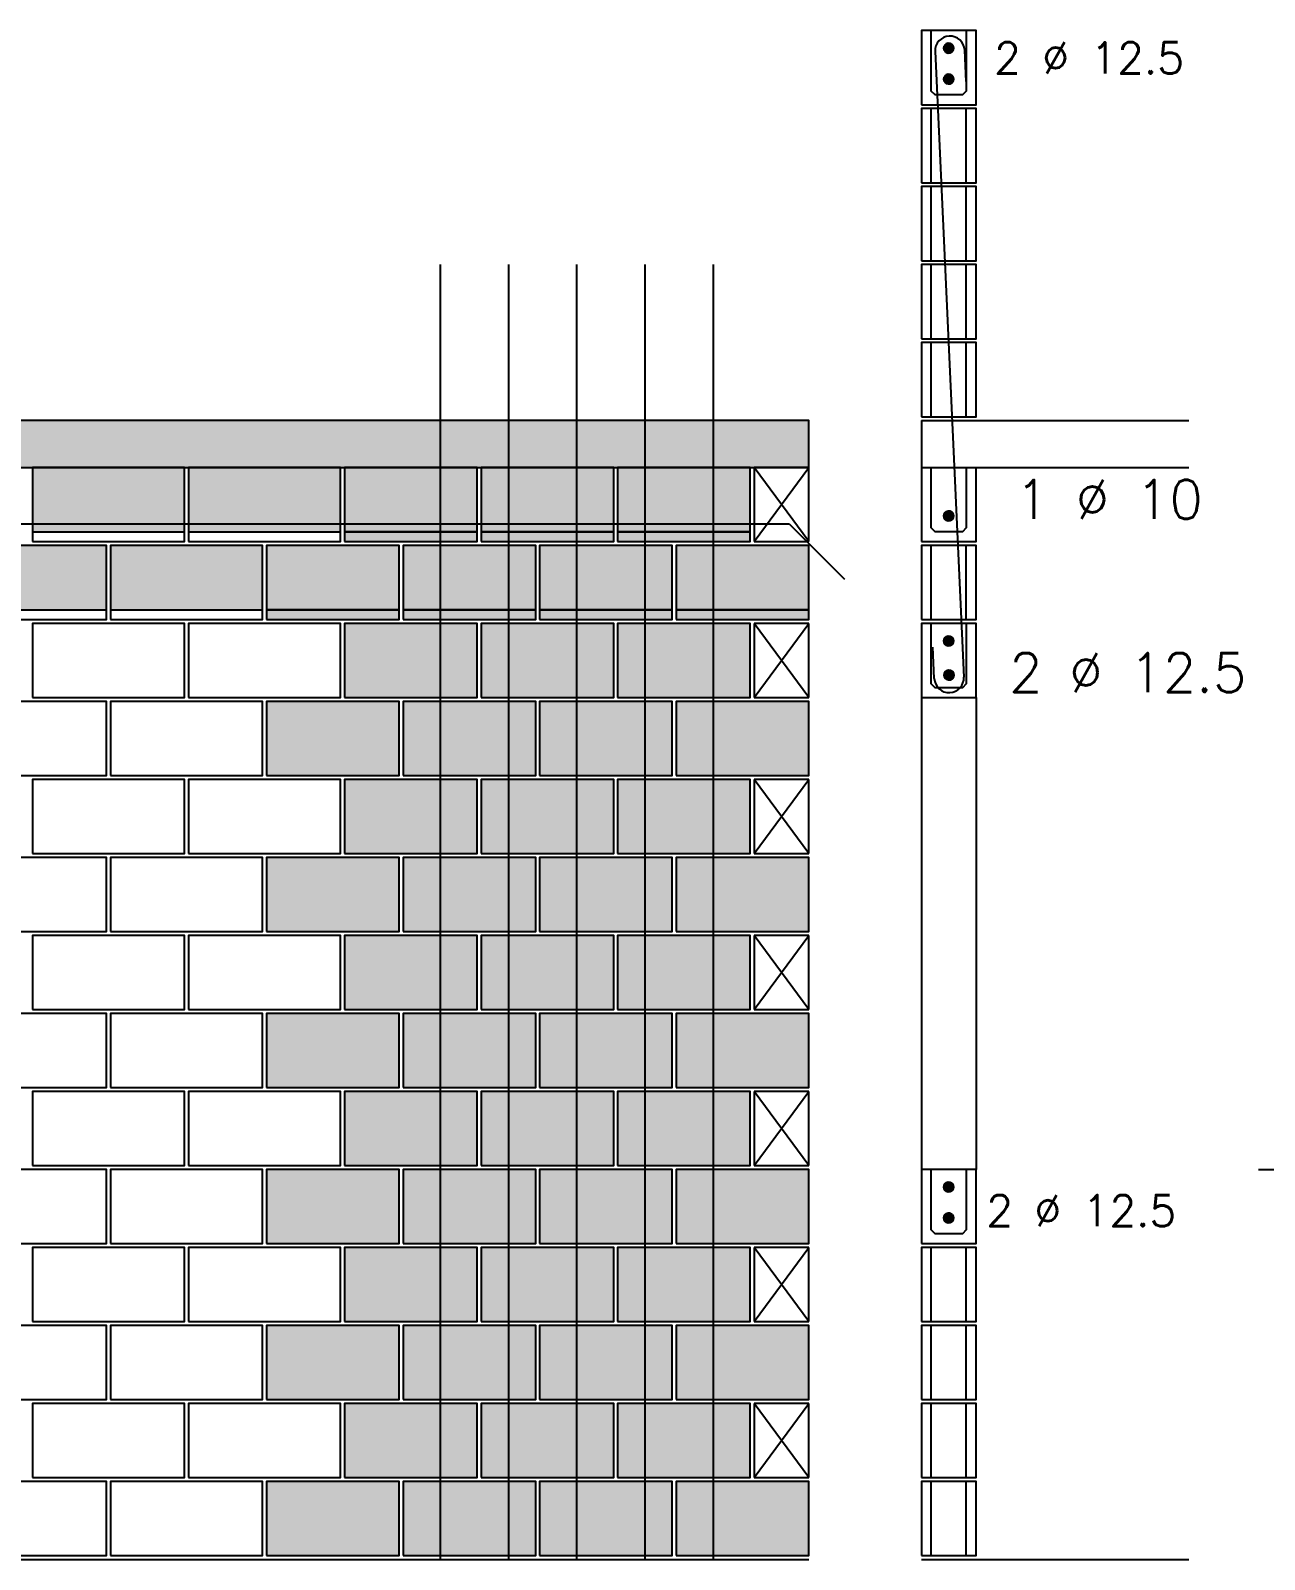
# Model space of a CAD drawing. Extents: x -1.9 to 86, y -1.5 to 61.
# Drawn here: x 24.58 to 30.91, y 47.85 to 55.69 of the extents above; entities that cross this region are included whole.
import ezdxf

# ---------------------------------------------------------------- set-up
doc = ezdxf.new("R2010")
doc.units = 0
doc.header["$MEASUREMENT"] = 0
for name, color, linetype in [('PENA_01', 1, 'CONTINUOUS'), ('PENA_02', 2, 'CONTINUOUS'), ('PENA_03', 3, 'CONTINUOUS'), ('PENA_05', 5, 'CONTINUOUS'), ('PENA_09', 254, 'CONTINUOUS'), ('PENA_11', 252, 'CONTINUOUS'), ('PENA_21', 100, 'CONTINUOUS')]:
    doc.layers.add(name, color=color, linetype=linetype)
doc.styles.get("Standard").update_dxf_attribs({"font": 'ROMANS.SHX'})

msp = doc.modelspace()

# ---------------------------------------------------------------- linework, layer by layer
at = {"layer": 'PENA_01', "linetype": 'Continuous'}
for p, q in [((24.589264, 53.121785), (25.369264, 53.121785)), ((25.389264, 53.121785), (26.169264, 53.121785)), ((26.189264, 53.121785), (26.869264, 53.121785)), ((26.889264, 53.121785), (27.569264, 53.121785)), ((27.589264, 53.121785), (28.269264, 53.121785)), ((24.189264, 52.721785), (24.969264, 52.721785)), ((24.989264, 52.721785), (25.769264, 52.721785)), ((25.789264, 52.721785), (26.469264, 52.721785)), ((26.489264, 52.721785), (27.169264, 52.721785)), ((27.189264, 52.721785), (27.869264, 52.721785)), ((27.889264, 52.721785), (28.569264, 52.721785))]:
    msp.add_line(p, q, dxfattribs=at)
at = {"layer": 'PENA_02', "linetype": 'Continuous'}
for p, q in [((28.569264, 53.451785), (28.289264, 53.451785)), ((28.289264, 53.451785), (28.289264, 53.071785)), ((28.569264, 53.071785), (28.569264, 53.451785)), ((28.289264, 53.071785), (28.569264, 53.071785)), ((28.569264, 52.651785), (28.289264, 52.651785)), ((28.289264, 52.651785), (28.289264, 52.271785)), ((28.569264, 52.271785), (28.569264, 52.651785)), ((28.289264, 52.271785), (28.569264, 52.271785)), ((28.569264, 51.851785), (28.289264, 51.851785)), ((28.289264, 51.851785), (28.289264, 51.471785)), ((28.569264, 51.471785), (28.569264, 51.851785)), ((28.289264, 51.471785), (28.569264, 51.471785)), ((28.569264, 51.051785), (28.289264, 51.051785)), ((28.289264, 51.051785), (28.289264, 50.671785)), ((28.569264, 50.671785), (28.569264, 51.051785)), ((28.289264, 50.671785), (28.569264, 50.671785)), ((28.569264, 50.251785), (28.289264, 50.251785)), ((28.289264, 50.251785), (28.289264, 49.871785)), ((28.569264, 49.871785), (28.569264, 50.251785)), ((28.289264, 49.871785), (28.569264, 49.871785)), ((28.569264, 49.451785), (28.289264, 49.451785)), ((28.289264, 49.451785), (28.289264, 49.071785)), ((28.569264, 49.071785), (28.569264, 49.451785)), ((28.289264, 49.071785), (28.569264, 49.071785)), ((28.569264, 48.651785), (28.289264, 48.651785)), ((28.289264, 48.651785), (28.289264, 48.271785)), ((28.569264, 48.271785), (28.569264, 48.651785)), ((28.289264, 48.271785), (28.569264, 48.271785)), ((6.789264, 47.851785), (28.569264, 47.851785))]:
    msp.add_line(p, q, dxfattribs=at)
for points in [[(6.789264, 53.451785), (28.569264, 53.451785), (28.569264, 53.691785), (6.789264, 53.691785), (6.789264, 53.451785)], [(24.589264, 53.071785), (25.369264, 53.071785), (25.369264, 53.451785), (24.589264, 53.451785), (24.589264, 53.071785)], [(25.389264, 53.071785), (26.169264, 53.071785), (26.169264, 53.451785), (25.389264, 53.451785), (25.389264, 53.071785)], [(26.189264, 53.071785), (26.869264, 53.071785), (26.869264, 53.451785), (26.189264, 53.451785), (26.189264, 53.071785)], [(26.889264, 53.071785), (27.569264, 53.071785), (27.569264, 53.451785), (26.889264, 53.451785), (26.889264, 53.071785)], [(27.589264, 53.071785), (28.269264, 53.071785), (28.269264, 53.451785), (27.589264, 53.451785), (27.589264, 53.071785)], [(24.189264, 52.671785), (24.969264, 52.671785), (24.969264, 53.051785), (24.189264, 53.051785), (24.189264, 52.671785)], [(24.989264, 52.671785), (25.769264, 52.671785), (25.769264, 53.051785), (24.989264, 53.051785), (24.989264, 52.671785)], [(25.789264, 52.671785), (26.469264, 52.671785), (26.469264, 53.051785), (25.789264, 53.051785), (25.789264, 52.671785)], [(26.489264, 52.671785), (27.169264, 52.671785), (27.169264, 53.051785), (26.489264, 53.051785), (26.489264, 52.671785)], [(27.189264, 52.671785), (27.869264, 52.671785), (27.869264, 53.051785), (27.189264, 53.051785), (27.189264, 52.671785)], [(27.889264, 52.671785), (28.569264, 52.671785), (28.569264, 53.051785), (27.889264, 53.051785), (27.889264, 52.671785)], [(24.589264, 52.271785), (25.369264, 52.271785), (25.369264, 52.651785), (24.589264, 52.651785), (24.589264, 52.271785)], [(25.389264, 52.271785), (26.169264, 52.271785), (26.169264, 52.651785), (25.389264, 52.651785), (25.389264, 52.271785)], [(26.189264, 52.271785), (26.869264, 52.271785), (26.869264, 52.651785), (26.189264, 52.651785), (26.189264, 52.271785)], [(26.889264, 52.271785), (27.569264, 52.271785), (27.569264, 52.651785), (26.889264, 52.651785), (26.889264, 52.271785)], [(27.589264, 52.271785), (28.269264, 52.271785), (28.269264, 52.651785), (27.589264, 52.651785), (27.589264, 52.271785)], [(24.189264, 51.871785), (24.969264, 51.871785), (24.969264, 52.251785), (24.189264, 52.251785), (24.189264, 51.871785)], [(24.989264, 51.871785), (25.769264, 51.871785), (25.769264, 52.251785), (24.989264, 52.251785), (24.989264, 51.871785)], [(25.789264, 51.871785), (26.469264, 51.871785), (26.469264, 52.251785), (25.789264, 52.251785), (25.789264, 51.871785)], [(26.489264, 51.871785), (27.169264, 51.871785), (27.169264, 52.251785), (26.489264, 52.251785), (26.489264, 51.871785)], [(27.189264, 51.871785), (27.869264, 51.871785), (27.869264, 52.251785), (27.189264, 52.251785), (27.189264, 51.871785)], [(27.889264, 51.871785), (28.569264, 51.871785), (28.569264, 52.251785), (27.889264, 52.251785), (27.889264, 51.871785)], [(24.589264, 51.471785), (25.369264, 51.471785), (25.369264, 51.851785), (24.589264, 51.851785), (24.589264, 51.471785)], [(25.389264, 51.471785), (26.169264, 51.471785), (26.169264, 51.851785), (25.389264, 51.851785), (25.389264, 51.471785)], [(26.189264, 51.471785), (26.869264, 51.471785), (26.869264, 51.851785), (26.189264, 51.851785), (26.189264, 51.471785)], [(26.889264, 51.471785), (27.569264, 51.471785), (27.569264, 51.851785), (26.889264, 51.851785), (26.889264, 51.471785)], [(27.589264, 51.471785), (28.269264, 51.471785), (28.269264, 51.851785), (27.589264, 51.851785), (27.589264, 51.471785)], [(24.189264, 51.071785), (24.969264, 51.071785), (24.969264, 51.451785), (24.189264, 51.451785), (24.189264, 51.071785)], [(24.989264, 51.071785), (25.769264, 51.071785), (25.769264, 51.451785), (24.989264, 51.451785), (24.989264, 51.071785)], [(25.789264, 51.071785), (26.469264, 51.071785), (26.469264, 51.451785), (25.789264, 51.451785), (25.789264, 51.071785)], [(26.489264, 51.071785), (27.169264, 51.071785), (27.169264, 51.451785), (26.489264, 51.451785), (26.489264, 51.071785)], [(27.189264, 51.071785), (27.869264, 51.071785), (27.869264, 51.451785), (27.189264, 51.451785), (27.189264, 51.071785)], [(27.889264, 51.071785), (28.569264, 51.071785), (28.569264, 51.451785), (27.889264, 51.451785), (27.889264, 51.071785)], [(24.589264, 50.671785), (25.369264, 50.671785), (25.369264, 51.051785), (24.589264, 51.051785), (24.589264, 50.671785)], [(25.389264, 50.671785), (26.169264, 50.671785), (26.169264, 51.051785), (25.389264, 51.051785), (25.389264, 50.671785)], [(26.189264, 50.671785), (26.869264, 50.671785), (26.869264, 51.051785), (26.189264, 51.051785), (26.189264, 50.671785)], [(26.889264, 50.671785), (27.569264, 50.671785), (27.569264, 51.051785), (26.889264, 51.051785), (26.889264, 50.671785)], [(27.589264, 50.671785), (28.269264, 50.671785), (28.269264, 51.051785), (27.589264, 51.051785), (27.589264, 50.671785)], [(24.189264, 50.271785), (24.969264, 50.271785), (24.969264, 50.651785), (24.189264, 50.651785), (24.189264, 50.271785)], [(24.989264, 50.271785), (25.769264, 50.271785), (25.769264, 50.651785), (24.989264, 50.651785), (24.989264, 50.271785)], [(25.789264, 50.271785), (26.469264, 50.271785), (26.469264, 50.651785), (25.789264, 50.651785), (25.789264, 50.271785)], [(26.489264, 50.271785), (27.169264, 50.271785), (27.169264, 50.651785), (26.489264, 50.651785), (26.489264, 50.271785)], [(27.189264, 50.271785), (27.869264, 50.271785), (27.869264, 50.651785), (27.189264, 50.651785), (27.189264, 50.271785)], [(27.889264, 50.271785), (28.569264, 50.271785), (28.569264, 50.651785), (27.889264, 50.651785), (27.889264, 50.271785)], [(24.589264, 49.871785), (25.369264, 49.871785), (25.369264, 50.251785), (24.589264, 50.251785), (24.589264, 49.871785)], [(25.389264, 49.871785), (26.169264, 49.871785), (26.169264, 50.251785), (25.389264, 50.251785), (25.389264, 49.871785)], [(26.189264, 49.871785), (26.869264, 49.871785), (26.869264, 50.251785), (26.189264, 50.251785), (26.189264, 49.871785)], [(26.889264, 49.871785), (27.569264, 49.871785), (27.569264, 50.251785), (26.889264, 50.251785), (26.889264, 49.871785)], [(27.589264, 49.871785), (28.269264, 49.871785), (28.269264, 50.251785), (27.589264, 50.251785), (27.589264, 49.871785)], [(24.189264, 49.471785), (24.969264, 49.471785), (24.969264, 49.851785), (24.189264, 49.851785), (24.189264, 49.471785)], [(24.989264, 49.471785), (25.769264, 49.471785), (25.769264, 49.851785), (24.989264, 49.851785), (24.989264, 49.471785)], [(25.789264, 49.471785), (26.469264, 49.471785), (26.469264, 49.851785), (25.789264, 49.851785), (25.789264, 49.471785)], [(26.489264, 49.471785), (27.169264, 49.471785), (27.169264, 49.851785), (26.489264, 49.851785), (26.489264, 49.471785)], [(27.189264, 49.471785), (27.869264, 49.471785), (27.869264, 49.851785), (27.189264, 49.851785), (27.189264, 49.471785)], [(27.889264, 49.471785), (28.569264, 49.471785), (28.569264, 49.851785), (27.889264, 49.851785), (27.889264, 49.471785)], [(24.589264, 49.071785), (25.369264, 49.071785), (25.369264, 49.451785), (24.589264, 49.451785), (24.589264, 49.071785)], [(25.389264, 49.071785), (26.169264, 49.071785), (26.169264, 49.451785), (25.389264, 49.451785), (25.389264, 49.071785)], [(26.189264, 49.071785), (26.869264, 49.071785), (26.869264, 49.451785), (26.189264, 49.451785), (26.189264, 49.071785)], [(26.889264, 49.071785), (27.569264, 49.071785), (27.569264, 49.451785), (26.889264, 49.451785), (26.889264, 49.071785)], [(27.589264, 49.071785), (28.269264, 49.071785), (28.269264, 49.451785), (27.589264, 49.451785), (27.589264, 49.071785)], [(24.189264, 48.671785), (24.969264, 48.671785), (24.969264, 49.051785), (24.189264, 49.051785), (24.189264, 48.671785)], [(24.989264, 48.671785), (25.769264, 48.671785), (25.769264, 49.051785), (24.989264, 49.051785), (24.989264, 48.671785)], [(25.789264, 48.671785), (26.469264, 48.671785), (26.469264, 49.051785), (25.789264, 49.051785), (25.789264, 48.671785)], [(26.489264, 48.671785), (27.169264, 48.671785), (27.169264, 49.051785), (26.489264, 49.051785), (26.489264, 48.671785)], [(27.189264, 48.671785), (27.869264, 48.671785), (27.869264, 49.051785), (27.189264, 49.051785), (27.189264, 48.671785)], [(27.889264, 48.671785), (28.569264, 48.671785), (28.569264, 49.051785), (27.889264, 49.051785), (27.889264, 48.671785)], [(24.589264, 48.271785), (25.369264, 48.271785), (25.369264, 48.651785), (24.589264, 48.651785), (24.589264, 48.271785)], [(25.389264, 48.271785), (26.169264, 48.271785), (26.169264, 48.651785), (25.389264, 48.651785), (25.389264, 48.271785)], [(26.189264, 48.271785), (26.869264, 48.271785), (26.869264, 48.651785), (26.189264, 48.651785), (26.189264, 48.271785)], [(26.889264, 48.271785), (27.569264, 48.271785), (27.569264, 48.651785), (26.889264, 48.651785), (26.889264, 48.271785)], [(27.589264, 48.271785), (28.269264, 48.271785), (28.269264, 48.651785), (27.589264, 48.651785), (27.589264, 48.271785)], [(24.189264, 47.871785), (24.969264, 47.871785), (24.969264, 48.251785), (24.189264, 48.251785), (24.189264, 47.871785)], [(24.989264, 47.871785), (25.769264, 47.871785), (25.769264, 48.251785), (24.989264, 48.251785), (24.989264, 47.871785)], [(25.789264, 47.871785), (26.469264, 47.871785), (26.469264, 48.251785), (25.789264, 48.251785), (25.789264, 47.871785)], [(26.489264, 47.871785), (27.169264, 47.871785), (27.169264, 48.251785), (26.489264, 48.251785), (26.489264, 47.871785)], [(27.189264, 47.871785), (27.869264, 47.871785), (27.869264, 48.251785), (27.189264, 48.251785), (27.189264, 47.871785)], [(27.889264, 47.871785), (28.569264, 47.871785), (28.569264, 48.251785), (27.889264, 48.251785), (27.889264, 47.871785)]]:
    msp.add_lwpolyline(points, dxfattribs=at)
at = {"layer": 'PENA_03', "linetype": 'Continuous'}
for p, q in [((29.197319, 54.911785), (29.197319, 55.291785)), ((29.377319, 54.911785), (29.377319, 55.291785)), ((29.197319, 54.511785), (29.197319, 54.891785)), ((29.377319, 54.511785), (29.377319, 54.891785)), ((29.197319, 54.111785), (29.197319, 54.491785)), ((29.377319, 54.111785), (29.377319, 54.491785)), ((29.197319, 53.711785), (29.197319, 54.091785)), ((29.377319, 53.711785), (29.377319, 54.091785)), ((29.147319, 53.691785), (29.147319, 53.071785)), ((29.147319, 53.691785), (30.517999, 53.691785)), ((28.289264, 53.071785), (28.569264, 53.451785)), ((28.569264, 53.071785), (28.289264, 53.451785)), ((29.147319, 53.451785), (30.517999, 53.451785)), ((29.197319, 52.671785), (29.197319, 53.051785)), ((29.377319, 52.671785), (29.377319, 53.051785)), ((28.289264, 52.271785), (28.569264, 52.651785)), ((28.569264, 52.271785), (28.289264, 52.651785)), ((29.147319, 52.271785), (29.147319, 49.851785)), ((29.427319, 52.271785), (29.427319, 49.851785)), ((28.289264, 51.471785), (28.569264, 51.851785)), ((28.569264, 51.471785), (28.289264, 51.851785)), ((28.289264, 50.671785), (28.569264, 51.051785)), ((28.569264, 50.671785), (28.289264, 51.051785)), ((28.289264, 49.871785), (28.569264, 50.251785)), ((28.569264, 49.871785), (28.289264, 50.251785)), ((30.876067, 49.851785), (33.407315, 49.851785)), ((28.289264, 49.071785), (28.569264, 49.451785)), ((28.569264, 49.071785), (28.289264, 49.451785)), ((29.197319, 49.071785), (29.197319, 49.451785)), ((29.377319, 49.071785), (29.377319, 49.451785)), ((29.197319, 48.671785), (29.197319, 49.051785)), ((29.377319, 48.671785), (29.377319, 49.051785)), ((28.289264, 48.271785), (28.569264, 48.651785)), ((28.569264, 48.271785), (28.289264, 48.651785)), ((29.197319, 48.271785), (29.197319, 48.651785)), ((29.377319, 48.271785), (29.377319, 48.651785)), ((29.197319, 47.871785), (29.197319, 48.251785)), ((29.377319, 47.871785), (29.377319, 48.251785)), ((29.147319, 47.851785), (30.517999, 47.851785))]:
    msp.add_line(p, q, dxfattribs=at)
for points in [[(29.147319, 55.311785), (29.427319, 55.311785), (29.427319, 55.691785), (29.147319, 55.691785), (29.147319, 55.311785)], [(29.377319, 55.691785), (29.377319, 55.381785), (29.357319, 55.361785), (29.217319, 55.361785), (29.197319, 55.381785), (29.197319, 55.691785)], [(29.311868, 55.601519), (29.309707, 55.611688), (29.303596, 55.620098), (29.294594, 55.625296), (29.284255, 55.626382), (29.274368, 55.62317), (29.266643, 55.616214), (29.262414, 55.606717), (29.262414, 55.596321), (29.266643, 55.586824), (29.274368, 55.579868), (29.284255, 55.576656), (29.294594, 55.577743), (29.303596, 55.58294), (29.309707, 55.591351), (29.311868, 55.601519)], [(29.311868, 55.442775), (29.309707, 55.452944), (29.303596, 55.461354), (29.294594, 55.466552), (29.284255, 55.467638), (29.274368, 55.464426), (29.266643, 55.45747), (29.262414, 55.447973), (29.262414, 55.437577), (29.266643, 55.428081), (29.274368, 55.421125), (29.284255, 55.417912), (29.294594, 55.418999), (29.303596, 55.424197), (29.309707, 55.432607), (29.311868, 55.442775)], [(29.147319, 54.911785), (29.427319, 54.911785), (29.427319, 55.291785), (29.147319, 55.291785), (29.147319, 54.911785)], [(29.147319, 54.511785), (29.427319, 54.511785), (29.427319, 54.891785), (29.147319, 54.891785), (29.147319, 54.511785)], [(29.147319, 54.111785), (29.427319, 54.111785), (29.427319, 54.491785), (29.147319, 54.491785), (29.147319, 54.111785)], [(29.147319, 53.711785), (29.427319, 53.711785), (29.427319, 54.091785), (29.147319, 54.091785), (29.147319, 53.711785)], [(29.147319, 53.071785), (29.427319, 53.071785), (29.427319, 53.451785)], [(29.377319, 53.451785), (29.377319, 53.141785), (29.357319, 53.121785), (29.217319, 53.121785), (29.197319, 53.141785), (29.197319, 53.451785)], [(29.311868, 53.202775), (29.309707, 53.212944), (29.303596, 53.221354), (29.294594, 53.226552), (29.284255, 53.227638), (29.274368, 53.224426), (29.266643, 53.21747), (29.262414, 53.207973), (29.262414, 53.197577), (29.266643, 53.188081), (29.274368, 53.181125), (29.284255, 53.177912), (29.294594, 53.178999), (29.303596, 53.184197), (29.309707, 53.192607), (29.311868, 53.202775)], [(29.147319, 52.671785), (29.427319, 52.671785), (29.427319, 53.051785), (29.147319, 53.051785), (29.147319, 52.671785)], [(29.147319, 52.271785), (29.427319, 52.271785), (29.427319, 52.651785), (29.147319, 52.651785), (29.147319, 52.271785)], [(29.377319, 52.651785), (29.377319, 52.341785), (29.357319, 52.321785), (29.217319, 52.321785), (29.197319, 52.341785), (29.197319, 52.651785)], [(29.311868, 52.561519), (29.309707, 52.571688), (29.303596, 52.580098), (29.294594, 52.585296), (29.284255, 52.586382), (29.274368, 52.58317), (29.266643, 52.576214), (29.262414, 52.566717), (29.262414, 52.556321), (29.266643, 52.546824), (29.274368, 52.539868), (29.284255, 52.536656), (29.294594, 52.537743), (29.303596, 52.54294), (29.309707, 52.551351), (29.311868, 52.561519)], [(29.313915, 52.386785), (29.311754, 52.396953), (29.305644, 52.405364), (29.296641, 52.410561), (29.286302, 52.411648), (29.276415, 52.408436), (29.26869, 52.40148), (29.264462, 52.391983), (29.264462, 52.381587), (29.26869, 52.37209), (29.276415, 52.365134), (29.286302, 52.361922), (29.296641, 52.363009), (29.305644, 52.368206), (29.311754, 52.376617), (29.313915, 52.386785)], [(29.147319, 49.471785), (29.427319, 49.471785), (29.427319, 49.851785), (29.147319, 49.851785), (29.147319, 49.471785)], [(29.377319, 49.851785), (29.377319, 49.541785), (29.357319, 49.521785), (29.217319, 49.521785), (29.197319, 49.541785), (29.197319, 49.851785)], [(29.311868, 49.761519), (29.309707, 49.771688), (29.303596, 49.780098), (29.294594, 49.785296), (29.284255, 49.786382), (29.274368, 49.78317), (29.266643, 49.776214), (29.262414, 49.766717), (29.262414, 49.756321), (29.266643, 49.746824), (29.274368, 49.739868), (29.284255, 49.736656), (29.294594, 49.737743), (29.303596, 49.74294), (29.309707, 49.751351), (29.311868, 49.761519)], [(29.311868, 49.602775), (29.309707, 49.612944), (29.303596, 49.621354), (29.294594, 49.626552), (29.284255, 49.627638), (29.274368, 49.624426), (29.266643, 49.61747), (29.262414, 49.607973), (29.262414, 49.597577), (29.266643, 49.588081), (29.274368, 49.581125), (29.284255, 49.577912), (29.294594, 49.578999), (29.303596, 49.584197), (29.309707, 49.592607), (29.311868, 49.602775)], [(29.147319, 49.071785), (29.427319, 49.071785), (29.427319, 49.451785), (29.147319, 49.451785), (29.147319, 49.071785)], [(29.147319, 48.671785), (29.427319, 48.671785), (29.427319, 49.051785), (29.147319, 49.051785), (29.147319, 48.671785)], [(29.147319, 48.271785), (29.427319, 48.271785), (29.427319, 48.651785), (29.147319, 48.651785), (29.147319, 48.271785)], [(29.147319, 47.871785), (29.427319, 47.871785), (29.427319, 48.251785), (29.147319, 48.251785), (29.147319, 47.871785)]]:
    msp.add_lwpolyline(points, dxfattribs=at)
for centre in [(29.286868, 55.601519), (29.286868, 55.442775), (29.286868, 53.202775), (29.286868, 52.561519), (29.288915, 52.386785), (29.286868, 49.761519), (29.286868, 49.602775)]:
    msp.add_circle(centre, 0.025, dxfattribs=at)
for points in [[(29.311868, 55.601519), (29.266643, 55.616214), (29.262414, 55.606717)], [(29.311868, 55.601519), (29.262414, 55.606717), (29.262414, 55.596321)], [(29.311868, 55.601519), (29.262414, 55.596321), (29.266643, 55.586824)], [(29.311868, 55.601519), (29.274368, 55.62317), (29.263376, 55.61007)], [(29.311868, 55.601519), (29.263376, 55.61007), (29.263376, 55.592969)], [(29.311868, 55.601519), (29.263376, 55.592969), (29.274368, 55.579868)], [(29.311868, 55.601519), (29.274368, 55.62317), (29.266643, 55.616214)], [(29.311868, 55.601519), (29.266643, 55.586824), (29.274368, 55.579868)], [(29.311868, 55.601519), (29.284255, 55.626382), (29.274368, 55.62317)], [(29.311868, 55.601519), (29.291209, 55.626139), (29.274368, 55.62317)], [(29.311868, 55.601519), (29.274368, 55.579868), (29.291209, 55.576899)], [(29.311868, 55.601519), (29.274368, 55.579868), (29.284255, 55.576656)], [(29.311868, 55.601519), (29.294594, 55.625296), (29.284255, 55.626382)], [(29.311868, 55.601519), (29.284255, 55.576656), (29.294594, 55.577743)], [(29.311868, 55.601519), (29.306019, 55.617589), (29.291209, 55.626139)], [(29.311868, 55.601519), (29.291209, 55.576899), (29.306019, 55.585449)], [(29.311868, 55.601519), (29.303596, 55.620098), (29.294594, 55.625296)], [(29.311868, 55.601519), (29.294594, 55.577743), (29.303596, 55.58294)], [(29.311868, 55.601519), (29.309707, 55.611688), (29.303596, 55.620098)], [(29.311868, 55.601519), (29.303596, 55.58294), (29.309707, 55.591351)], [(29.311868, 55.601519), (29.306019, 55.585449), (29.311868, 55.601519)], [(29.311868, 55.601519), (29.309707, 55.591351), (29.311868, 55.601519)], [(29.311868, 55.442775), (29.266643, 55.45747), (29.262414, 55.447973)], [(29.311868, 55.442775), (29.262414, 55.447973), (29.262414, 55.437577)], [(29.311868, 55.442775), (29.262414, 55.437577), (29.266643, 55.428081)], [(29.311868, 55.442775), (29.274368, 55.464426), (29.263376, 55.451326)], [(29.311868, 55.442775), (29.263376, 55.451326), (29.263376, 55.434225)], [(29.311868, 55.442775), (29.263376, 55.434225), (29.274368, 55.421125)], [(29.311868, 55.442775), (29.274368, 55.464426), (29.266643, 55.45747)], [(29.311868, 55.442775), (29.266643, 55.428081), (29.274368, 55.421125)], [(29.311868, 55.442775), (29.284255, 55.467638), (29.274368, 55.464426)], [(29.311868, 55.442775), (29.291209, 55.467395), (29.274368, 55.464426)], [(29.311868, 55.442775), (29.274368, 55.421125), (29.291209, 55.418155)], [(29.311868, 55.442775), (29.274368, 55.421125), (29.284255, 55.417912)], [(29.311868, 55.442775), (29.294594, 55.466552), (29.284255, 55.467638)], [(29.311868, 55.442775), (29.284255, 55.417912), (29.294594, 55.418999)], [(29.311868, 55.442775), (29.306019, 55.458845), (29.291209, 55.467395)], [(29.311868, 55.442775), (29.291209, 55.418155), (29.306019, 55.426705)], [(29.311868, 55.442775), (29.303596, 55.461354), (29.294594, 55.466552)], [(29.311868, 55.442775), (29.294594, 55.418999), (29.303596, 55.424197)], [(29.311868, 55.442775), (29.309707, 55.452944), (29.303596, 55.461354)], [(29.311868, 55.442775), (29.303596, 55.424197), (29.309707, 55.432607)], [(29.311868, 55.442775), (29.306019, 55.426705), (29.311868, 55.442775)], [(29.311868, 55.442775), (29.309707, 55.432607), (29.311868, 55.442775)], [(29.311868, 53.202775), (29.266643, 53.21747), (29.262414, 53.207973)], [(29.311868, 53.202775), (29.262414, 53.207973), (29.262414, 53.197577)], [(29.311868, 53.202775), (29.262414, 53.197577), (29.266643, 53.188081)], [(29.311868, 53.202775), (29.274368, 53.224426), (29.263376, 53.211326)], [(29.311868, 53.202775), (29.263376, 53.211326), (29.263376, 53.194225)], [(29.311868, 53.202775), (29.263376, 53.194225), (29.274368, 53.181125)], [(29.311868, 53.202775), (29.274368, 53.224426), (29.266643, 53.21747)], [(29.311868, 53.202775), (29.266643, 53.188081), (29.274368, 53.181125)], [(29.311868, 53.202775), (29.284255, 53.227638), (29.274368, 53.224426)], [(29.311868, 53.202775), (29.291209, 53.227395), (29.274368, 53.224426)], [(29.311868, 53.202775), (29.274368, 53.181125), (29.291209, 53.178155)], [(29.311868, 53.202775), (29.274368, 53.181125), (29.284255, 53.177912)], [(29.311868, 53.202775), (29.294594, 53.226552), (29.284255, 53.227638)], [(29.311868, 53.202775), (29.284255, 53.177912), (29.294594, 53.178999)], [(29.311868, 53.202775), (29.306019, 53.218845), (29.291209, 53.227395)], [(29.311868, 53.202775), (29.291209, 53.178155), (29.306019, 53.186705)], [(29.311868, 53.202775), (29.303596, 53.221354), (29.294594, 53.226552)], [(29.311868, 53.202775), (29.294594, 53.178999), (29.303596, 53.184197)], [(29.311868, 53.202775), (29.309707, 53.212944), (29.303596, 53.221354)], [(29.311868, 53.202775), (29.303596, 53.184197), (29.309707, 53.192607)], [(29.311868, 53.202775), (29.306019, 53.186705), (29.311868, 53.202775)], [(29.311868, 53.202775), (29.309707, 53.192607), (29.311868, 53.202775)], [(29.311868, 52.561519), (29.266643, 52.576214), (29.262414, 52.566717)], [(29.311868, 52.561519), (29.262414, 52.566717), (29.262414, 52.556321)], [(29.311868, 52.561519), (29.262414, 52.556321), (29.266643, 52.546824)], [(29.311868, 52.561519), (29.274368, 52.58317), (29.263376, 52.57007)], [(29.311868, 52.561519), (29.263376, 52.57007), (29.263376, 52.552969)], [(29.311868, 52.561519), (29.263376, 52.552969), (29.274368, 52.539868)], [(29.311868, 52.561519), (29.274368, 52.58317), (29.266643, 52.576214)], [(29.311868, 52.561519), (29.266643, 52.546824), (29.274368, 52.539868)], [(29.311868, 52.561519), (29.284255, 52.586382), (29.274368, 52.58317)], [(29.311868, 52.561519), (29.291209, 52.586139), (29.274368, 52.58317)], [(29.311868, 52.561519), (29.274368, 52.539868), (29.291209, 52.536899)], [(29.311868, 52.561519), (29.274368, 52.539868), (29.284255, 52.536656)], [(29.311868, 52.561519), (29.294594, 52.585296), (29.284255, 52.586382)], [(29.311868, 52.561519), (29.284255, 52.536656), (29.294594, 52.537743)], [(29.311868, 52.561519), (29.306019, 52.577589), (29.291209, 52.586139)], [(29.311868, 52.561519), (29.291209, 52.536899), (29.306019, 52.545449)], [(29.311868, 52.561519), (29.303596, 52.580098), (29.294594, 52.585296)], [(29.311868, 52.561519), (29.294594, 52.537743), (29.303596, 52.54294)], [(29.311868, 52.561519), (29.309707, 52.571688), (29.303596, 52.580098)], [(29.311868, 52.561519), (29.303596, 52.54294), (29.309707, 52.551351)], [(29.311868, 52.561519), (29.306019, 52.545449), (29.311868, 52.561519)], [(29.311868, 52.561519), (29.309707, 52.551351), (29.311868, 52.561519)], [(29.313915, 52.386785), (29.26869, 52.40148), (29.264462, 52.391983)], [(29.313915, 52.386785), (29.264462, 52.391983), (29.264462, 52.381587)], [(29.313915, 52.386785), (29.264462, 52.381587), (29.26869, 52.37209)], [(29.313915, 52.386785), (29.276415, 52.408436), (29.265423, 52.395336)], [(29.313915, 52.386785), (29.265423, 52.395336), (29.265423, 52.378235)], [(29.313915, 52.386785), (29.265423, 52.378235), (29.276415, 52.365134)], [(29.313915, 52.386785), (29.276415, 52.408436), (29.26869, 52.40148)], [(29.313915, 52.386785), (29.26869, 52.37209), (29.276415, 52.365134)], [(29.313915, 52.386785), (29.286302, 52.411648), (29.276415, 52.408436)], [(29.313915, 52.386785), (29.293257, 52.411405), (29.276415, 52.408436)], [(29.313915, 52.386785), (29.276415, 52.365134), (29.293257, 52.362165)], [(29.313915, 52.386785), (29.276415, 52.365134), (29.286302, 52.361922)], [(29.313915, 52.386785), (29.296641, 52.410561), (29.286302, 52.411648)], [(29.313915, 52.386785), (29.286302, 52.361922), (29.296641, 52.363009)], [(29.313915, 52.386785), (29.308067, 52.402855), (29.293257, 52.411405)], [(29.313915, 52.386785), (29.293257, 52.362165), (29.308067, 52.370715)], [(29.313915, 52.386785), (29.305644, 52.405364), (29.296641, 52.410561)], [(29.313915, 52.386785), (29.296641, 52.363009), (29.305644, 52.368206)], [(29.313915, 52.386785), (29.311754, 52.396953), (29.305644, 52.405364)], [(29.313915, 52.386785), (29.305644, 52.368206), (29.311754, 52.376617)], [(29.313915, 52.386785), (29.308067, 52.370715), (29.313915, 52.386785)], [(29.313915, 52.386785), (29.311754, 52.376617), (29.313915, 52.386785)], [(29.311868, 49.761519), (29.284255, 49.786382), (29.274368, 49.78317)], [(29.311868, 49.761519), (29.291209, 49.786139), (29.274368, 49.78317)], [(29.311868, 49.761519), (29.294594, 49.785296), (29.284255, 49.786382)], [(29.311868, 49.761519), (29.306019, 49.777589), (29.291209, 49.786139)], [(29.311868, 49.761519), (29.303596, 49.780098), (29.294594, 49.785296)], [(29.311868, 49.761519), (29.266643, 49.776214), (29.262414, 49.766717)], [(29.311868, 49.761519), (29.262414, 49.766717), (29.262414, 49.756321)], [(29.311868, 49.761519), (29.262414, 49.756321), (29.266643, 49.746824)], [(29.311868, 49.761519), (29.274368, 49.78317), (29.263376, 49.77007)], [(29.311868, 49.761519), (29.263376, 49.77007), (29.263376, 49.752969)], [(29.311868, 49.761519), (29.263376, 49.752969), (29.274368, 49.739868)], [(29.311868, 49.761519), (29.274368, 49.78317), (29.266643, 49.776214)], [(29.311868, 49.761519), (29.266643, 49.746824), (29.274368, 49.739868)], [(29.311868, 49.761519), (29.274368, 49.739868), (29.291209, 49.736899)], [(29.311868, 49.761519), (29.274368, 49.739868), (29.284255, 49.736656)], [(29.311868, 49.761519), (29.284255, 49.736656), (29.294594, 49.737743)], [(29.311868, 49.761519), (29.291209, 49.736899), (29.306019, 49.745449)], [(29.311868, 49.761519), (29.294594, 49.737743), (29.303596, 49.74294)], [(29.311868, 49.761519), (29.309707, 49.771688), (29.303596, 49.780098)], [(29.311868, 49.761519), (29.303596, 49.74294), (29.309707, 49.751351)], [(29.311868, 49.761519), (29.306019, 49.745449), (29.311868, 49.761519)], [(29.311868, 49.761519), (29.309707, 49.751351), (29.311868, 49.761519)], [(29.311868, 49.602775), (29.284255, 49.627638), (29.274368, 49.624426)], [(29.311868, 49.602775), (29.291209, 49.627395), (29.274368, 49.624426)], [(29.311868, 49.602775), (29.294594, 49.626552), (29.284255, 49.627638)], [(29.311868, 49.602775), (29.306019, 49.618845), (29.291209, 49.627395)], [(29.311868, 49.602775), (29.266643, 49.61747), (29.262414, 49.607973)], [(29.311868, 49.602775), (29.262414, 49.607973), (29.262414, 49.597577)], [(29.311868, 49.602775), (29.262414, 49.597577), (29.266643, 49.588081)], [(29.311868, 49.602775), (29.274368, 49.624426), (29.263376, 49.611326)], [(29.311868, 49.602775), (29.263376, 49.611326), (29.263376, 49.594225)], [(29.311868, 49.602775), (29.263376, 49.594225), (29.274368, 49.581125)], [(29.311868, 49.602775), (29.274368, 49.624426), (29.266643, 49.61747)], [(29.311868, 49.602775), (29.266643, 49.588081), (29.274368, 49.581125)], [(29.311868, 49.602775), (29.274368, 49.581125), (29.291209, 49.578155)], [(29.311868, 49.602775), (29.274368, 49.581125), (29.284255, 49.577912)], [(29.311868, 49.602775), (29.284255, 49.577912), (29.294594, 49.578999)], [(29.311868, 49.602775), (29.291209, 49.578155), (29.306019, 49.586705)], [(29.311868, 49.602775), (29.303596, 49.621354), (29.294594, 49.626552)], [(29.311868, 49.602775), (29.294594, 49.578999), (29.303596, 49.584197)], [(29.311868, 49.602775), (29.309707, 49.612944), (29.303596, 49.621354)], [(29.311868, 49.602775), (29.303596, 49.584197), (29.309707, 49.592607)], [(29.311868, 49.602775), (29.306019, 49.586705), (29.311868, 49.602775)], [(29.311868, 49.602775), (29.309707, 49.592607), (29.311868, 49.602775)]]:
    msp.add_solid(points, dxfattribs=at)
at = {"layer": 'PENA_05', "linetype": 'Continuous'}
for p, q in [((29.376326, 55.431148), (29.368962, 55.590979)), ((29.217123, 55.583983), (29.364912, 52.376413)), ((17.615319, 53.161548), (28.46913, 53.161943)), ((28.46913, 53.161943), (28.751973, 52.879101)), ((29.213073, 52.369417), (29.205709, 52.529247))]:
    msp.add_line(p, q, dxfattribs=at)
for points in [[(26.679264, 54.491785), (26.679264, 47.851785)], [(27.029264, 54.491785), (27.029264, 47.851785)], [(27.379264, 54.491785), (27.379264, 47.851785)], [(27.729264, 54.491785), (27.729264, 47.851785)], [(28.079264, 54.491785), (28.079264, 47.851785)]]:
    msp.add_lwpolyline(points, dxfattribs=at)
for centre, start, end in [((29.293043, 55.587481), 2.638034, 182.638034), ((29.288992, 52.372915), 182.638034, 2.638034)]:
    msp.add_arc(centre, 0.076, start, end, dxfattribs=at)
at = {"layer": 'PENA_09', "linetype": 'Continuous'}
for points in [[(24.589264, 53.121785), (25.369264, 53.121785), (25.369264, 53.451785), (24.589264, 53.451785), (24.589264, 53.121785)], [(25.389264, 53.121785), (26.169264, 53.121785), (26.169264, 53.451785), (25.389264, 53.451785), (25.389264, 53.121785)], [(26.189264, 53.121785), (26.869264, 53.121785), (26.869264, 53.451785), (26.189264, 53.451785), (26.189264, 53.121785)], [(26.889264, 53.121785), (27.569264, 53.121785), (27.569264, 53.451785), (26.889264, 53.451785), (26.889264, 53.121785)], [(27.589264, 53.121785), (28.269264, 53.121785), (28.269264, 53.451785), (27.589264, 53.451785), (27.589264, 53.121785)], [(24.189264, 52.721785), (24.969264, 52.721785), (24.969264, 53.051785), (24.189264, 53.051785), (24.189264, 52.721785)], [(24.989264, 52.721785), (25.769264, 52.721785), (25.769264, 53.051785), (24.989264, 53.051785), (24.989264, 52.721785)], [(25.789264, 52.721785), (26.469264, 52.721785), (26.469264, 53.051785), (25.789264, 53.051785), (25.789264, 52.721785)], [(26.489264, 52.721785), (27.169264, 52.721785), (27.169264, 53.051785), (26.489264, 53.051785), (26.489264, 52.721785)], [(27.189264, 52.721785), (27.869264, 52.721785), (27.869264, 53.051785), (27.189264, 53.051785), (27.189264, 52.721785)], [(27.889264, 52.721785), (28.569264, 52.721785), (28.569264, 53.051785), (27.889264, 53.051785), (27.889264, 52.721785)]]:
    msp.add_lwpolyline(points, dxfattribs=at)
for points in [[(24.589264, 53.121785), (25.369264, 53.121785), (25.369264, 53.451785)], [(24.589264, 53.121785), (25.369264, 53.451785), (24.589264, 53.451785)], [(24.589264, 53.121785), (24.589264, 53.451785), (24.589264, 53.121785)], [(25.389264, 53.121785), (26.169264, 53.121785), (26.169264, 53.451785)], [(25.389264, 53.121785), (26.169264, 53.451785), (25.389264, 53.451785)], [(25.389264, 53.121785), (25.389264, 53.451785), (25.389264, 53.121785)], [(26.189264, 53.121785), (26.869264, 53.121785), (26.869264, 53.451785)], [(26.189264, 53.121785), (26.869264, 53.451785), (26.189264, 53.451785)], [(26.189264, 53.121785), (26.189264, 53.451785), (26.189264, 53.121785)], [(26.889264, 53.121785), (27.569264, 53.121785), (27.569264, 53.451785)], [(26.889264, 53.121785), (27.569264, 53.451785), (26.889264, 53.451785)], [(26.889264, 53.121785), (26.889264, 53.451785), (26.889264, 53.121785)], [(27.589264, 53.121785), (28.269264, 53.121785), (28.269264, 53.451785)], [(27.589264, 53.121785), (28.269264, 53.451785), (27.589264, 53.451785)], [(27.589264, 53.121785), (27.589264, 53.451785), (27.589264, 53.121785)], [(24.189264, 52.721785), (24.969264, 52.721785), (24.969264, 53.051785)], [(24.189264, 52.721785), (24.969264, 53.051785), (24.189264, 53.051785)], [(24.989264, 52.721785), (25.769264, 52.721785), (25.769264, 53.051785)], [(24.989264, 52.721785), (25.769264, 53.051785), (24.989264, 53.051785)], [(24.989264, 52.721785), (24.989264, 53.051785), (24.989264, 52.721785)], [(25.789264, 52.721785), (26.469264, 52.721785), (26.469264, 53.051785)], [(25.789264, 52.721785), (26.469264, 53.051785), (25.789264, 53.051785)], [(25.789264, 52.721785), (25.789264, 53.051785), (25.789264, 52.721785)], [(26.489264, 52.721785), (27.169264, 52.721785), (27.169264, 53.051785)], [(26.489264, 52.721785), (27.169264, 53.051785), (26.489264, 53.051785)], [(26.489264, 52.721785), (26.489264, 53.051785), (26.489264, 52.721785)], [(27.189264, 52.721785), (27.869264, 52.721785), (27.869264, 53.051785)], [(27.189264, 52.721785), (27.869264, 53.051785), (27.189264, 53.051785)], [(27.189264, 52.721785), (27.189264, 53.051785), (27.189264, 52.721785)], [(27.889264, 52.721785), (28.569264, 52.721785), (28.569264, 53.051785)], [(27.889264, 52.721785), (28.569264, 53.051785), (27.889264, 53.051785)], [(27.889264, 52.721785), (27.889264, 53.051785), (27.889264, 52.721785)]]:
    msp.add_solid(points, dxfattribs=at)
at = {"layer": 'PENA_11', "linetype": 'Continuous'}
for points in [[(6.789264, 53.451785), (28.569264, 53.451785), (28.569264, 53.691785)], [(6.789264, 53.451785), (28.569264, 53.691785), (6.789264, 53.691785)]]:
    msp.add_solid(points, dxfattribs=at)
at = {"layer": 'PENA_21', "linetype": 'Continuous'}
for points in [[(26.189264, 53.071785), (26.869264, 53.071785), (26.869264, 53.121785), (26.189264, 53.121785), (26.189264, 53.071785)], [(26.889264, 53.071785), (27.569264, 53.071785), (27.569264, 53.121785), (26.889264, 53.121785), (26.889264, 53.071785)], [(27.589264, 53.071785), (28.269264, 53.071785), (28.269264, 53.121785), (27.589264, 53.121785), (27.589264, 53.071785)], [(25.789264, 52.671785), (26.469264, 52.671785), (26.469264, 52.721785), (25.789264, 52.721785), (25.789264, 52.671785)], [(26.489264, 52.671785), (27.169264, 52.671785), (27.169264, 52.721785), (26.489264, 52.721785), (26.489264, 52.671785)], [(27.189264, 52.671785), (27.869264, 52.671785), (27.869264, 52.721785), (27.189264, 52.721785), (27.189264, 52.671785)], [(27.889264, 52.671785), (28.569264, 52.671785), (28.569264, 52.721785), (27.889264, 52.721785), (27.889264, 52.671785)], [(26.189264, 52.271785), (26.869264, 52.271785), (26.869264, 52.651785), (26.189264, 52.651785), (26.189264, 52.271785)], [(26.889264, 52.271785), (27.569264, 52.271785), (27.569264, 52.651785), (26.889264, 52.651785), (26.889264, 52.271785)], [(27.589264, 52.271785), (28.269264, 52.271785), (28.269264, 52.651785), (27.589264, 52.651785), (27.589264, 52.271785)], [(25.789264, 51.871785), (26.469264, 51.871785), (26.469264, 52.251785), (25.789264, 52.251785), (25.789264, 51.871785)], [(26.489264, 51.871785), (27.169264, 51.871785), (27.169264, 52.251785), (26.489264, 52.251785), (26.489264, 51.871785)], [(27.189264, 51.871785), (27.869264, 51.871785), (27.869264, 52.251785), (27.189264, 52.251785), (27.189264, 51.871785)], [(27.889264, 51.871785), (28.569264, 51.871785), (28.569264, 52.251785), (27.889264, 52.251785), (27.889264, 51.871785)], [(26.189264, 51.471785), (26.869264, 51.471785), (26.869264, 51.851785), (26.189264, 51.851785), (26.189264, 51.471785)], [(26.889264, 51.471785), (27.569264, 51.471785), (27.569264, 51.851785), (26.889264, 51.851785), (26.889264, 51.471785)], [(27.589264, 51.471785), (28.269264, 51.471785), (28.269264, 51.851785), (27.589264, 51.851785), (27.589264, 51.471785)], [(25.789264, 51.071785), (26.469264, 51.071785), (26.469264, 51.451785), (25.789264, 51.451785), (25.789264, 51.071785)], [(26.489264, 51.071785), (27.169264, 51.071785), (27.169264, 51.451785), (26.489264, 51.451785), (26.489264, 51.071785)], [(27.189264, 51.071785), (27.869264, 51.071785), (27.869264, 51.451785), (27.189264, 51.451785), (27.189264, 51.071785)], [(27.889264, 51.071785), (28.569264, 51.071785), (28.569264, 51.451785), (27.889264, 51.451785), (27.889264, 51.071785)], [(26.189264, 50.671785), (26.869264, 50.671785), (26.869264, 51.051785), (26.189264, 51.051785), (26.189264, 50.671785)], [(26.889264, 50.671785), (27.569264, 50.671785), (27.569264, 51.051785), (26.889264, 51.051785), (26.889264, 50.671785)], [(27.589264, 50.671785), (28.269264, 50.671785), (28.269264, 51.051785), (27.589264, 51.051785), (27.589264, 50.671785)], [(25.789264, 50.271785), (26.469264, 50.271785), (26.469264, 50.651785), (25.789264, 50.651785), (25.789264, 50.271785)], [(26.489264, 50.271785), (27.169264, 50.271785), (27.169264, 50.651785), (26.489264, 50.651785), (26.489264, 50.271785)], [(27.189264, 50.271785), (27.869264, 50.271785), (27.869264, 50.651785), (27.189264, 50.651785), (27.189264, 50.271785)], [(27.889264, 50.271785), (28.569264, 50.271785), (28.569264, 50.651785), (27.889264, 50.651785), (27.889264, 50.271785)], [(26.189264, 49.871785), (26.869264, 49.871785), (26.869264, 50.251785), (26.189264, 50.251785), (26.189264, 49.871785)], [(26.889264, 49.871785), (27.569264, 49.871785), (27.569264, 50.251785), (26.889264, 50.251785), (26.889264, 49.871785)], [(27.589264, 49.871785), (28.269264, 49.871785), (28.269264, 50.251785), (27.589264, 50.251785), (27.589264, 49.871785)], [(25.789264, 49.471785), (26.469264, 49.471785), (26.469264, 49.851785), (25.789264, 49.851785), (25.789264, 49.471785)], [(26.489264, 49.471785), (27.169264, 49.471785), (27.169264, 49.851785), (26.489264, 49.851785), (26.489264, 49.471785)], [(27.189264, 49.471785), (27.869264, 49.471785), (27.869264, 49.851785), (27.189264, 49.851785), (27.189264, 49.471785)], [(27.889264, 49.471785), (28.569264, 49.471785), (28.569264, 49.851785), (27.889264, 49.851785), (27.889264, 49.471785)], [(26.189264, 49.071785), (26.869264, 49.071785), (26.869264, 49.451785), (26.189264, 49.451785), (26.189264, 49.071785)], [(26.889264, 49.071785), (27.569264, 49.071785), (27.569264, 49.451785), (26.889264, 49.451785), (26.889264, 49.071785)], [(27.589264, 49.071785), (28.269264, 49.071785), (28.269264, 49.451785), (27.589264, 49.451785), (27.589264, 49.071785)], [(25.789264, 48.671785), (26.469264, 48.671785), (26.469264, 49.051785), (25.789264, 49.051785), (25.789264, 48.671785)], [(26.489264, 48.671785), (27.169264, 48.671785), (27.169264, 49.051785), (26.489264, 49.051785), (26.489264, 48.671785)], [(27.189264, 48.671785), (27.869264, 48.671785), (27.869264, 49.051785), (27.189264, 49.051785), (27.189264, 48.671785)], [(27.889264, 48.671785), (28.569264, 48.671785), (28.569264, 49.051785), (27.889264, 49.051785), (27.889264, 48.671785)], [(26.189264, 48.271785), (26.869264, 48.271785), (26.869264, 48.651785), (26.189264, 48.651785), (26.189264, 48.271785)], [(26.889264, 48.271785), (27.569264, 48.271785), (27.569264, 48.651785), (26.889264, 48.651785), (26.889264, 48.271785)], [(27.589264, 48.271785), (28.269264, 48.271785), (28.269264, 48.651785), (27.589264, 48.651785), (27.589264, 48.271785)], [(25.789264, 47.871785), (26.469264, 47.871785), (26.469264, 48.251785), (25.789264, 48.251785), (25.789264, 47.871785)], [(26.489264, 47.871785), (27.169264, 47.871785), (27.169264, 48.251785), (26.489264, 48.251785), (26.489264, 47.871785)], [(27.189264, 47.871785), (27.869264, 47.871785), (27.869264, 48.251785), (27.189264, 48.251785), (27.189264, 47.871785)], [(27.889264, 47.871785), (28.569264, 47.871785), (28.569264, 48.251785), (27.889264, 48.251785), (27.889264, 47.871785)]]:
    msp.add_lwpolyline(points, dxfattribs=at)
for points in [[(26.189264, 53.071785), (26.869264, 53.071785), (26.869264, 53.121785)], [(26.189264, 53.071785), (26.869264, 53.121785), (26.189264, 53.121785)], [(26.189264, 53.071785), (26.189264, 53.121785), (26.189264, 53.071785)], [(26.889264, 53.071785), (27.569264, 53.071785), (27.569264, 53.121785)], [(26.889264, 53.071785), (27.569264, 53.121785), (26.889264, 53.121785)], [(26.889264, 53.071785), (26.889264, 53.121785), (26.889264, 53.071785)], [(27.589264, 53.071785), (28.269264, 53.071785), (28.269264, 53.121785)], [(27.589264, 53.071785), (28.269264, 53.121785), (27.589264, 53.121785)], [(27.589264, 53.071785), (27.589264, 53.121785), (27.589264, 53.071785)], [(25.789264, 52.671785), (26.469264, 52.671785), (26.469264, 52.721785)], [(25.789264, 52.671785), (26.469264, 52.721785), (25.789264, 52.721785)], [(25.789264, 52.671785), (25.789264, 52.721785), (25.789264, 52.671785)], [(26.489264, 52.671785), (27.169264, 52.671785), (27.169264, 52.721785)], [(26.489264, 52.671785), (27.169264, 52.721785), (26.489264, 52.721785)], [(26.489264, 52.671785), (26.489264, 52.721785), (26.489264, 52.671785)], [(27.189264, 52.671785), (27.869264, 52.671785), (27.869264, 52.721785)], [(27.189264, 52.671785), (27.869264, 52.721785), (27.189264, 52.721785)], [(27.189264, 52.671785), (27.189264, 52.721785), (27.189264, 52.671785)], [(27.889264, 52.671785), (28.569264, 52.671785), (28.569264, 52.721785)], [(27.889264, 52.671785), (28.569264, 52.721785), (27.889264, 52.721785)], [(27.889264, 52.671785), (27.889264, 52.721785), (27.889264, 52.671785)], [(26.189264, 52.271785), (26.869264, 52.271785), (26.869264, 52.651785)], [(26.189264, 52.271785), (26.869264, 52.651785), (26.189264, 52.651785)], [(26.189264, 52.271785), (26.189264, 52.651785), (26.189264, 52.271785)], [(26.889264, 52.271785), (27.569264, 52.271785), (27.569264, 52.651785)], [(26.889264, 52.271785), (27.569264, 52.651785), (26.889264, 52.651785)], [(26.889264, 52.271785), (26.889264, 52.651785), (26.889264, 52.271785)], [(27.589264, 52.271785), (28.269264, 52.271785), (28.269264, 52.651785)], [(27.589264, 52.271785), (28.269264, 52.651785), (27.589264, 52.651785)], [(27.589264, 52.271785), (27.589264, 52.651785), (27.589264, 52.271785)], [(25.789264, 51.871785), (26.469264, 51.871785), (26.469264, 52.251785)], [(25.789264, 51.871785), (26.469264, 52.251785), (25.789264, 52.251785)], [(25.789264, 51.871785), (25.789264, 52.251785), (25.789264, 51.871785)], [(26.489264, 51.871785), (27.169264, 51.871785), (27.169264, 52.251785)], [(26.489264, 51.871785), (27.169264, 52.251785), (26.489264, 52.251785)], [(26.489264, 51.871785), (26.489264, 52.251785), (26.489264, 51.871785)], [(27.189264, 51.871785), (27.869264, 51.871785), (27.869264, 52.251785)], [(27.189264, 51.871785), (27.869264, 52.251785), (27.189264, 52.251785)], [(27.189264, 51.871785), (27.189264, 52.251785), (27.189264, 51.871785)], [(27.889264, 51.871785), (28.569264, 51.871785), (28.569264, 52.251785)], [(27.889264, 51.871785), (28.569264, 52.251785), (27.889264, 52.251785)], [(27.889264, 51.871785), (27.889264, 52.251785), (27.889264, 51.871785)], [(26.189264, 51.471785), (26.869264, 51.471785), (26.869264, 51.851785)], [(26.189264, 51.471785), (26.869264, 51.851785), (26.189264, 51.851785)], [(26.189264, 51.471785), (26.189264, 51.851785), (26.189264, 51.471785)], [(26.889264, 51.471785), (27.569264, 51.471785), (27.569264, 51.851785)], [(26.889264, 51.471785), (27.569264, 51.851785), (26.889264, 51.851785)], [(26.889264, 51.471785), (26.889264, 51.851785), (26.889264, 51.471785)], [(27.589264, 51.471785), (28.269264, 51.471785), (28.269264, 51.851785)], [(27.589264, 51.471785), (28.269264, 51.851785), (27.589264, 51.851785)], [(27.589264, 51.471785), (27.589264, 51.851785), (27.589264, 51.471785)], [(25.789264, 51.071785), (26.469264, 51.071785), (26.469264, 51.451785)], [(25.789264, 51.071785), (26.469264, 51.451785), (25.789264, 51.451785)], [(25.789264, 51.071785), (25.789264, 51.451785), (25.789264, 51.071785)], [(26.489264, 51.071785), (27.169264, 51.071785), (27.169264, 51.451785)], [(26.489264, 51.071785), (27.169264, 51.451785), (26.489264, 51.451785)], [(26.489264, 51.071785), (26.489264, 51.451785), (26.489264, 51.071785)], [(27.189264, 51.071785), (27.869264, 51.071785), (27.869264, 51.451785)], [(27.189264, 51.071785), (27.869264, 51.451785), (27.189264, 51.451785)], [(27.189264, 51.071785), (27.189264, 51.451785), (27.189264, 51.071785)], [(27.889264, 51.071785), (28.569264, 51.071785), (28.569264, 51.451785)], [(27.889264, 51.071785), (28.569264, 51.451785), (27.889264, 51.451785)], [(27.889264, 51.071785), (27.889264, 51.451785), (27.889264, 51.071785)], [(26.189264, 50.671785), (26.869264, 50.671785), (26.869264, 51.051785)], [(26.189264, 50.671785), (26.869264, 51.051785), (26.189264, 51.051785)], [(26.189264, 50.671785), (26.189264, 51.051785), (26.189264, 50.671785)], [(26.889264, 50.671785), (27.569264, 50.671785), (27.569264, 51.051785)], [(26.889264, 50.671785), (27.569264, 51.051785), (26.889264, 51.051785)], [(26.889264, 50.671785), (26.889264, 51.051785), (26.889264, 50.671785)], [(27.589264, 50.671785), (28.269264, 50.671785), (28.269264, 51.051785)], [(27.589264, 50.671785), (28.269264, 51.051785), (27.589264, 51.051785)], [(27.589264, 50.671785), (27.589264, 51.051785), (27.589264, 50.671785)], [(25.789264, 50.271785), (26.469264, 50.271785), (26.469264, 50.651785)], [(25.789264, 50.271785), (26.469264, 50.651785), (25.789264, 50.651785)], [(25.789264, 50.271785), (25.789264, 50.651785), (25.789264, 50.271785)], [(26.489264, 50.271785), (27.169264, 50.271785), (27.169264, 50.651785)], [(26.489264, 50.271785), (27.169264, 50.651785), (26.489264, 50.651785)], [(26.489264, 50.271785), (26.489264, 50.651785), (26.489264, 50.271785)], [(27.189264, 50.271785), (27.869264, 50.271785), (27.869264, 50.651785)], [(27.189264, 50.271785), (27.869264, 50.651785), (27.189264, 50.651785)], [(27.189264, 50.271785), (27.189264, 50.651785), (27.189264, 50.271785)], [(27.889264, 50.271785), (28.569264, 50.271785), (28.569264, 50.651785)], [(27.889264, 50.271785), (28.569264, 50.651785), (27.889264, 50.651785)], [(27.889264, 50.271785), (27.889264, 50.651785), (27.889264, 50.271785)], [(26.189264, 49.871785), (26.869264, 49.871785), (26.869264, 50.251785)], [(26.189264, 49.871785), (26.869264, 50.251785), (26.189264, 50.251785)], [(26.189264, 49.871785), (26.189264, 50.251785), (26.189264, 49.871785)], [(26.889264, 49.871785), (27.569264, 49.871785), (27.569264, 50.251785)], [(26.889264, 49.871785), (27.569264, 50.251785), (26.889264, 50.251785)], [(26.889264, 49.871785), (26.889264, 50.251785), (26.889264, 49.871785)], [(27.589264, 49.871785), (28.269264, 49.871785), (28.269264, 50.251785)], [(27.589264, 49.871785), (28.269264, 50.251785), (27.589264, 50.251785)], [(27.589264, 49.871785), (27.589264, 50.251785), (27.589264, 49.871785)], [(25.789264, 49.471785), (26.469264, 49.471785), (26.469264, 49.851785)], [(25.789264, 49.471785), (26.469264, 49.851785), (25.789264, 49.851785)], [(25.789264, 49.471785), (25.789264, 49.851785), (25.789264, 49.471785)], [(26.489264, 49.471785), (27.169264, 49.471785), (27.169264, 49.851785)], [(26.489264, 49.471785), (27.169264, 49.851785), (26.489264, 49.851785)], [(26.489264, 49.471785), (26.489264, 49.851785), (26.489264, 49.471785)], [(27.189264, 49.471785), (27.869264, 49.471785), (27.869264, 49.851785)], [(27.189264, 49.471785), (27.869264, 49.851785), (27.189264, 49.851785)], [(27.189264, 49.471785), (27.189264, 49.851785), (27.189264, 49.471785)], [(27.889264, 49.471785), (28.569264, 49.471785), (28.569264, 49.851785)], [(27.889264, 49.471785), (28.569264, 49.851785), (27.889264, 49.851785)], [(27.889264, 49.471785), (27.889264, 49.851785), (27.889264, 49.471785)], [(26.189264, 49.071785), (26.869264, 49.071785), (26.869264, 49.451785)], [(26.189264, 49.071785), (26.869264, 49.451785), (26.189264, 49.451785)], [(26.189264, 49.071785), (26.189264, 49.451785), (26.189264, 49.071785)], [(26.889264, 49.071785), (27.569264, 49.071785), (27.569264, 49.451785)], [(26.889264, 49.071785), (27.569264, 49.451785), (26.889264, 49.451785)], [(26.889264, 49.071785), (26.889264, 49.451785), (26.889264, 49.071785)], [(27.589264, 49.071785), (28.269264, 49.071785), (28.269264, 49.451785)], [(27.589264, 49.071785), (28.269264, 49.451785), (27.589264, 49.451785)], [(27.589264, 49.071785), (27.589264, 49.451785), (27.589264, 49.071785)], [(25.789264, 48.671785), (26.469264, 48.671785), (26.469264, 49.051785)], [(25.789264, 48.671785), (26.469264, 49.051785), (25.789264, 49.051785)], [(25.789264, 48.671785), (25.789264, 49.051785), (25.789264, 48.671785)], [(26.489264, 48.671785), (27.169264, 48.671785), (27.169264, 49.051785)], [(26.489264, 48.671785), (27.169264, 49.051785), (26.489264, 49.051785)], [(26.489264, 48.671785), (26.489264, 49.051785), (26.489264, 48.671785)], [(27.189264, 48.671785), (27.869264, 48.671785), (27.869264, 49.051785)], [(27.189264, 48.671785), (27.869264, 49.051785), (27.189264, 49.051785)], [(27.189264, 48.671785), (27.189264, 49.051785), (27.189264, 48.671785)], [(27.889264, 48.671785), (28.569264, 48.671785), (28.569264, 49.051785)], [(27.889264, 48.671785), (28.569264, 49.051785), (27.889264, 49.051785)], [(27.889264, 48.671785), (27.889264, 49.051785), (27.889264, 48.671785)], [(26.189264, 48.271785), (26.869264, 48.271785), (26.869264, 48.651785)], [(26.189264, 48.271785), (26.869264, 48.651785), (26.189264, 48.651785)], [(26.189264, 48.271785), (26.189264, 48.651785), (26.189264, 48.271785)], [(26.889264, 48.271785), (27.569264, 48.271785), (27.569264, 48.651785)], [(26.889264, 48.271785), (27.569264, 48.651785), (26.889264, 48.651785)], [(26.889264, 48.271785), (26.889264, 48.651785), (26.889264, 48.271785)], [(27.589264, 48.271785), (28.269264, 48.271785), (28.269264, 48.651785)], [(27.589264, 48.271785), (28.269264, 48.651785), (27.589264, 48.651785)], [(27.589264, 48.271785), (27.589264, 48.651785), (27.589264, 48.271785)], [(25.789264, 47.871785), (26.469264, 47.871785), (26.469264, 48.251785)], [(25.789264, 47.871785), (26.469264, 48.251785), (25.789264, 48.251785)], [(25.789264, 47.871785), (25.789264, 48.251785), (25.789264, 47.871785)], [(26.489264, 47.871785), (27.169264, 47.871785), (27.169264, 48.251785)], [(26.489264, 47.871785), (27.169264, 48.251785), (26.489264, 48.251785)], [(26.489264, 47.871785), (26.489264, 48.251785), (26.489264, 47.871785)], [(27.189264, 47.871785), (27.869264, 47.871785), (27.869264, 48.251785)], [(27.189264, 47.871785), (27.869264, 48.251785), (27.189264, 48.251785)], [(27.189264, 47.871785), (27.189264, 48.251785), (27.189264, 47.871785)], [(27.889264, 47.871785), (28.569264, 47.871785), (28.569264, 48.251785)], [(27.889264, 47.871785), (28.569264, 48.251785), (27.889264, 48.251785)], [(27.889264, 47.871785), (27.889264, 48.251785), (27.889264, 47.871785)]]:
    msp.add_solid(points, dxfattribs=at)

# ---------------------------------------------------------------- texts
at = {"layer": 'PENA_03', "linetype": 'Continuous'}
for s, height, p in [('2 %%c 12.5', 0.16, (29.520024, 55.471526)), ('1 %%c 10', 0.2, (29.629836, 53.187852)), ('2 %%c 12.5', 0.2, (29.596475, 52.299957)), ('2 %%c 12.5', 0.16, (29.479878, 49.559923))]:
    msp.add_text(s, height=height, dxfattribs=at).set_placement(p)

doc.saveas('drawing.dxf')
